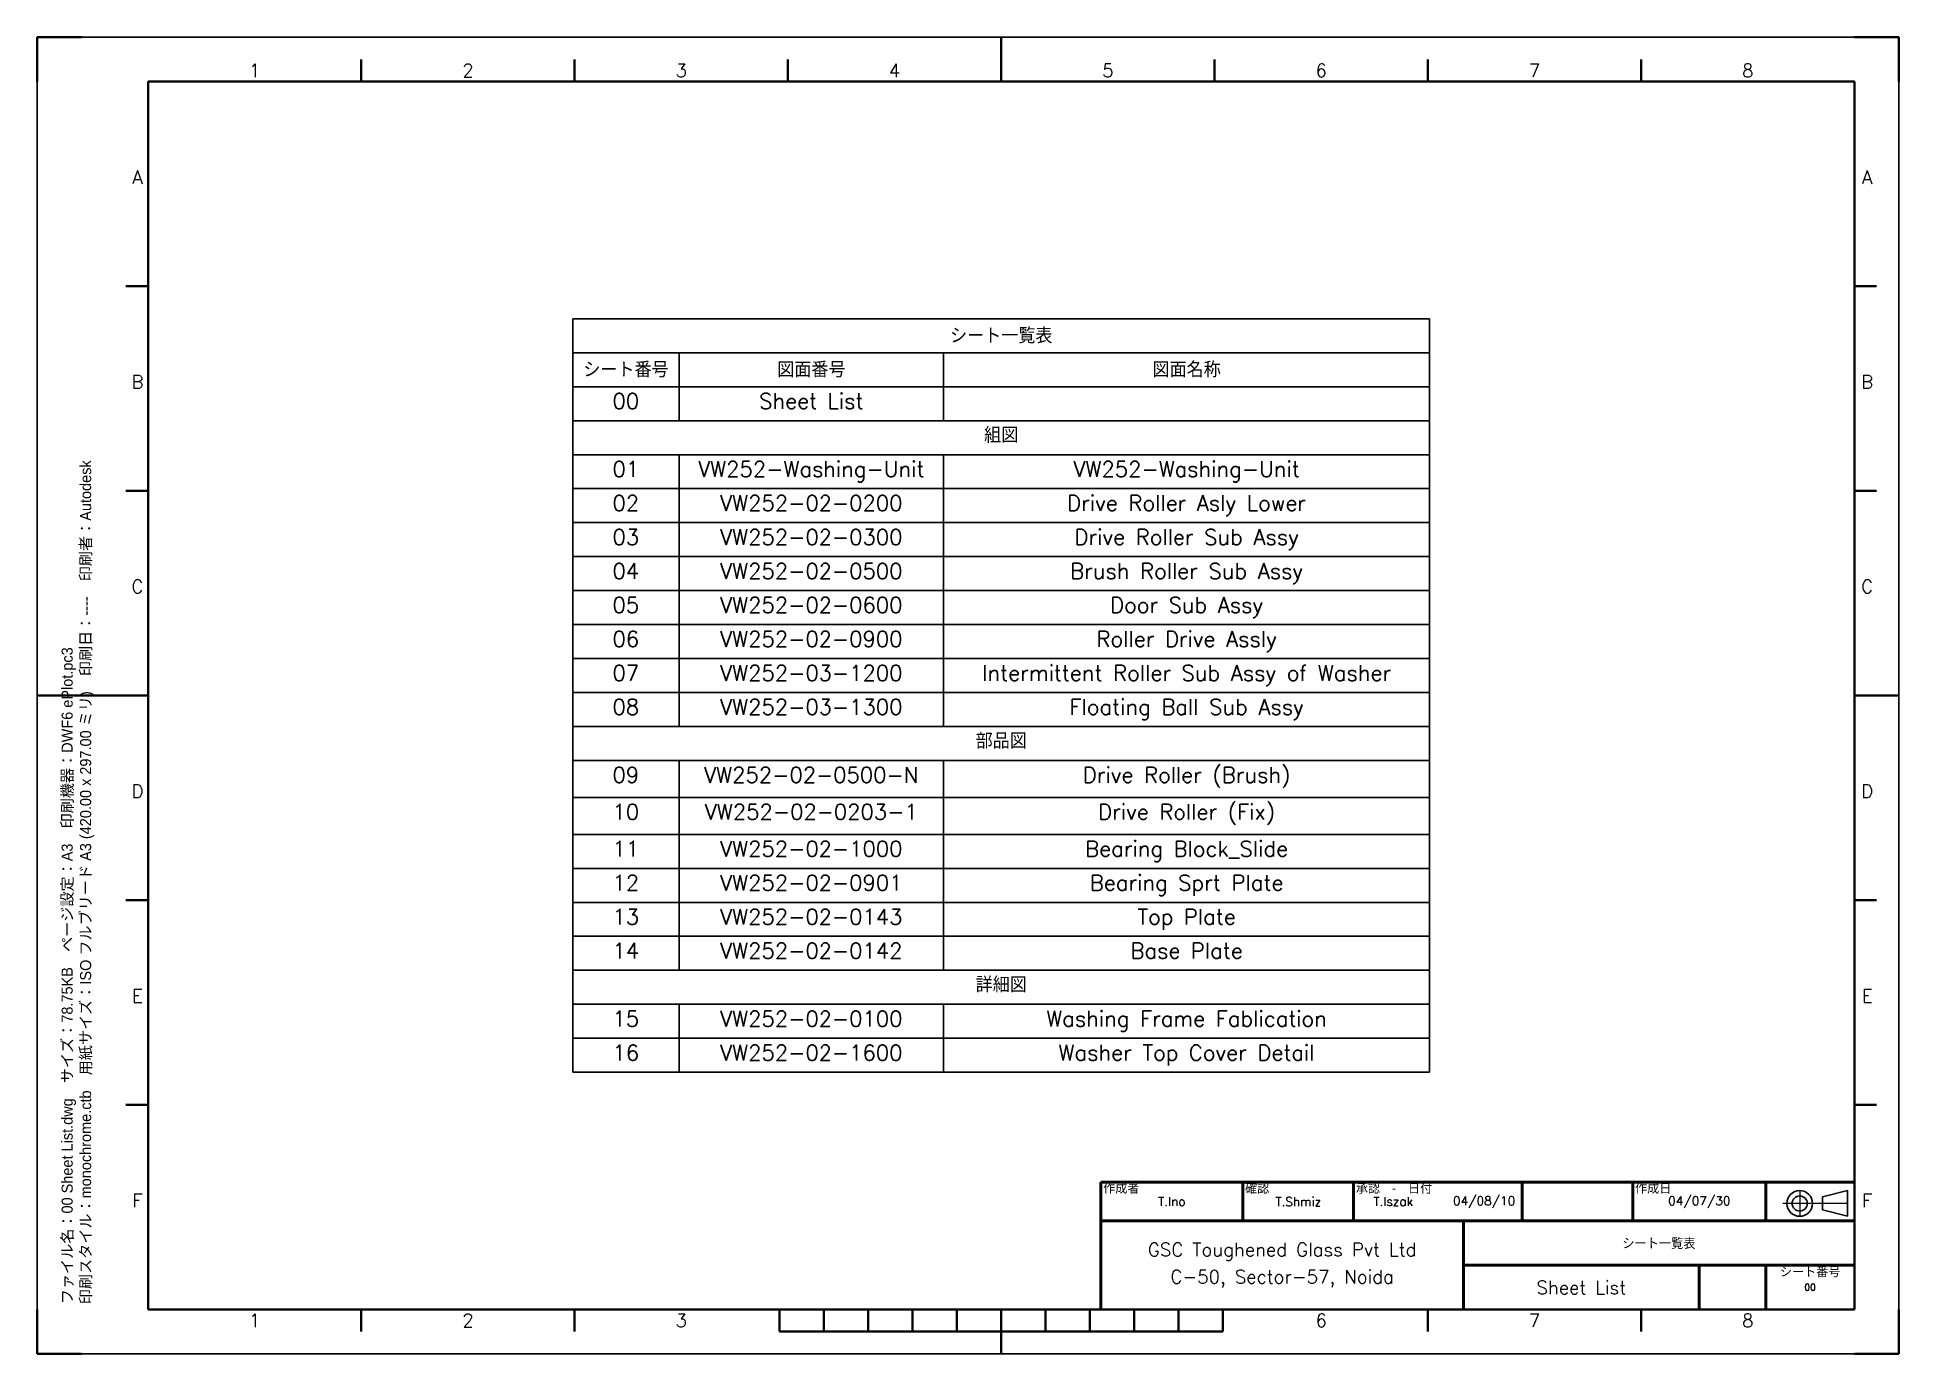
# Paper-space layout '00 Sheet List' of a CAD drawing. Header units: millimetres. Extents: x -5 to 415, y -5 to 292.
import ezdxf
from ezdxf.enums import TextEntityAlignment as Align

# ---------------------------------------------------------------- set-up
doc = ezdxf.new("R2010")
doc.units = ezdxf.units.MM
doc.layers.add('印刷スタンプ', color=30, linetype='Continuous')
for name, color, linetype, lineweight in [('図枠', 8, 'Continuous', 35), ('引出線注記', 150, 'Continuous', 25), ('表題欄', 8, 'Continuous', 35)]:
    doc.layers.add(name, color=color, linetype=linetype, lineweight=lineweight)
doc.styles.get("Standard").update_dxf_attribs({"font": 'romans.shx', "bigfont": 'extfont2.shx'})
doc.styles.add('ゴシック', font='MS PGothic.ttf')

# ---------------------------------------------------------------- blocks, each defined once
blk = doc.blocks.new('表題欄')
at = {"layer": '表題欄', "linetype": 'Continuous', "lineweight": 50}
for p, q in [((0, 28.73), (-170, 28.73)), ((-170, 28.73), (-170, 0)), ((-138, 20), (-138, 28.73)), ((-113, 20), (-113, 28.73)), ((-75, 20), (-75, 28.73)), ((-50, 20), (-50, 28.73)), ((-20, 20), (-20, 28.73)), ((-170, 20), (0, 20)), ((-88.23, 20), (-88.23, 0)), ((0, 10), (-88.23, 10)), ((-35, 0), (-35, 10)), ((-20, 0), (-20, 10))]:
    blk.add_line(p, q, dxfattribs=at).dxf.unprotected_set("ltscale", 0)
at = {"layer": '表題欄', "linetype": 'Continuous', "lineweight": 18}
for p, q in [((-12.35, 26.82), (-12.35, 20.88)), ((-7.22, 23.91), (-16.16, 23.91)), ((-1.57, 23.91), (-7.22, 23.91))]:
    blk.add_line(p, q, dxfattribs=at)
at = {"layer": '表題欄', "lineweight": 25}
for p, q in [((-7.22, 25.38), (-1.57, 26.82)), ((-7.22, 23.91), (-7.22, 25.38)), ((-1.57, 26.82), (-1.57, 23.91)), ((-7.22, 22.44), (-7.22, 23.91)), ((-1.57, 21.01), (-7.22, 22.44)), ((-1.57, 23.91), (-1.57, 21.01))]:
    blk.add_line(p, q, dxfattribs=at).dxf.unprotected_set("ltscale", 0)
for radius in [2.9, 1.71]:
    blk.add_circle((-12.35, 23.91), radius, dxfattribs=at).dxf.unprotected_set("ltscale", 0)
at = {"layer": '表題欄', "color": 179, "lineweight": 5, "char_height": 2}
for s, insert, width, attachment_point, line_spacing_factor in [('{\\fMS PGothic|b0|i0|c128|p17;作成者}', (-169.5, 28.33), 26.9559, 1, 0.856083), ('{\\fMS PGothic|b0|i0|c128|p17;確認}', (-137.5, 28.33), 26.0627, 1, 0.856083), ('{\\fMS PGothic|b0|i0|c128|p17;承認\u3000-\u3000日付}', (-112.5, 28.33), 41.7838, 1, 0.846), ('{\\fMS PGothic|b0|i0|c128|p17;作成日}', (-49.5, 28.33), 14.5, 1, 0.856083), ('{\\fMS PGothic|b0|i0|c128|p17;シート番号}', (-10, 9.5), 19, 2, 0.856083)]:
    blk.add_mtext(s, dxfattribs=dict(at, insert=insert, width=width, attachment_point=attachment_point, line_spacing_factor=line_spacing_factor))
at = {"layer": '表題欄', "color": 179, "flags": 8}
for tag, height, p in [('DRAWN', 2.5, (-154, 24.36)), ('CHECK', 2.5, (-125.5, 24.36)), ('APPROVE', 2.5, (-104.06, 24.36)), ('APDATE', 2.5, (-83.55, 24.36)), ('DATE', 2.5, (-35, 24.36)), ('PROJECTNAME1', 3.5, (-129.12, 13)), ('DWGNAME', 3.5, (-44.12, 15)), ('PROJECTNAME2', 3.5, (-129.12, 7)), ('DWGNO', 3.5, (-61.62, 5)), ('SHEET', 2, (-10, 5))]:
    blk.add_attdef(tag, text='', height=height, dxfattribs=at).set_placement(p, align=Align.MIDDLE)
blk = doc.blocks.new('図枠')
at = {"layer": '図枠'}
for p, q in [((0, 297), (10, 297)), ((0, 287), (0, 297)), ((410, 297), (420, 297)), ((420, 297), (420, 287)), ((25, 10), (25, 287)), ((25, 287), (410, 287)), ((410, 287), (410, 10)), ((0, 0), (0, 10)), ((410, 10), (25, 10)), ((420, 10), (420, 0)), ((10, 0), (0, 0)), ((420, 0), (410, 0))]:
    blk.add_line(p, q, dxfattribs=at)
at = {"layer": '図枠', "lineweight": 25}
for p, q in [((0, 297), (420, 297)), ((0, 0), (0, 297)), ((420, 297), (420, 0)), ((420, 0), (0, 0))]:
    blk.add_line(p, q, dxfattribs=at)
at = {"layer": '図枠', "lineweight": 35}
for p, q in [((217.5, 287), (217.5, 297)), ((73.12, 287), (73.12, 292)), ((121.25, 287), (121.25, 292)), ((169.38, 287), (169.38, 292)), ((265.62, 287), (265.62, 292)), ((313.75, 287), (313.75, 292)), ((361.88, 287), (361.88, 292)), ((25, 240.83), (20, 240.83)), ((410, 240.83), (415, 240.83)), ((25, 194.67), (20, 194.67)), ((410, 194.67), (415, 194.67)), ((25, 148.5), (0, 148.5)), ((410, 148.5), (420, 148.5)), ((25, 102.33), (20, 102.33)), ((410, 102.33), (415, 102.33)), ((25, 56.17), (20, 56.17)), ((410, 56.17), (415, 56.17)), ((73.12, 10), (73.12, 5)), ((121.25, 10), (121.25, 5)), ((167.5, 5), (167.5, 10)), ((177.5, 5), (177.5, 10)), ((187.5, 5), (187.5, 10)), ((197.5, 5), (197.5, 10)), ((207.5, 5), (207.5, 10)), ((217.5, 10), (217.5, 0)), ((227.5, 5), (227.5, 10)), ((237.5, 5), (237.5, 10)), ((247.5, 5), (247.5, 10)), ((257.5, 5), (257.5, 10)), ((267.5, 5), (267.5, 10)), ((313.75, 10), (313.75, 5)), ((361.88, 10), (361.88, 5)), ((167.5, 5), (267.5, 5))]:
    blk.add_line(p, q, dxfattribs=at)
at = {"layer": '図枠', "color": 179, "lineweight": 25}
for s, p in [('1', (49.06, 288)), ('2', (97.19, 288)), ('3', (145.31, 288)), ('4', (193.44, 288)), ('5', (241.56, 288)), ('6', (289.69, 288)), ('7', (337.81, 288)), ('8', (385.94, 288)), ('A', (22.61, 263.92)), ('A', (412.87, 263.92)), ('B', (22.61, 217.75)), ('B', (412.87, 217.75)), ('C', (22.61, 171.58)), ('C', (412.87, 171.58)), ('D', (22.61, 125.42)), ('D', (412.87, 125.42)), ('E', (22.61, 79.25)), ('E', (412.87, 79.25)), ('F', (22.61, 33.08)), ('F', (412.87, 33.08)), ('1', (49.06, 6.02)), ('2', (97.19, 6.02)), ('3', (145.31, 6.02)), ('6', (289.69, 6.02)), ('7', (337.81, 6.02)), ('8', (385.94, 6.02))]:
    blk.add_text(s, height=3, dxfattribs=at).set_placement(p, align=Align.CENTER)
blk = doc.blocks.new('*T3')
at = {"layer": '引出線注記', "color": 0, "lineweight": -2}
for p, q in [((0, 0), (24, 0)), ((0, 0), (0, -7.67)), ((24, 0), (83.67, 0)), ((83.67, 0), (193.33, 0)), ((193.33, 0), (193.33, -7.67)), ((0, -7.67), (24, -7.67)), ((0, -7.67), (0, -15.33)), ((24, -7.67), (83.67, -7.67)), ((24, -7.67), (24, -15.33)), ((83.67, -7.67), (193.33, -7.67)), ((83.67, -7.67), (83.67, -15.33)), ((193.33, -7.67), (193.33, -15.33)), ((0, -15.33), (24, -15.33)), ((0, -15.33), (0, -23)), ((24, -15.33), (83.67, -15.33)), ((24, -15.33), (24, -23)), ((83.67, -15.33), (193.33, -15.33)), ((83.67, -15.33), (83.67, -23)), ((193.33, -15.33), (193.33, -23)), ((0, -23), (24, -23)), ((0, -23), (0, -30.67)), ((24, -23), (83.67, -23)), ((83.67, -23), (193.33, -23)), ((193.33, -23), (193.33, -30.67)), ((0, -30.67), (24, -30.67)), ((0, -30.67), (0, -38.33)), ((24, -30.67), (83.67, -30.67)), ((24, -30.67), (24, -38.33)), ((83.67, -30.67), (193.33, -30.67)), ((83.67, -30.67), (83.67, -38.33)), ((193.33, -30.67), (193.33, -38.33)), ((0, -38.33), (24, -38.33)), ((0, -38.33), (0, -46)), ((24, -38.33), (83.67, -38.33)), ((24, -38.33), (24, -46)), ((83.67, -38.33), (193.33, -38.33)), ((83.67, -38.33), (83.67, -46)), ((193.33, -38.33), (193.33, -46)), ((0, -46), (24, -46)), ((0, -46), (0, -53.67)), ((24, -46), (83.67, -46)), ((24, -46), (24, -53.67)), ((83.67, -46), (193.33, -46)), ((83.67, -46), (83.67, -53.67)), ((193.33, -46), (193.33, -53.67)), ((0, -53.67), (24, -53.67)), ((0, -53.67), (0, -61.33)), ((24, -53.67), (83.67, -53.67)), ((24, -53.67), (24, -61.33)), ((83.67, -53.67), (193.33, -53.67)), ((83.67, -53.67), (83.67, -61.33)), ((193.33, -53.67), (193.33, -61.33)), ((0, -61.33), (24, -61.33)), ((0, -61.33), (0, -69)), ((24, -61.33), (83.67, -61.33)), ((24, -61.33), (24, -69)), ((83.67, -61.33), (193.33, -61.33)), ((83.67, -61.33), (83.67, -69)), ((193.33, -61.33), (193.33, -69)), ((0, -69), (24, -69)), ((0, -69), (0, -76.67)), ((24, -69), (83.67, -69)), ((24, -69), (24, -76.67)), ((83.67, -69), (193.33, -69)), ((83.67, -69), (83.67, -76.67)), ((193.33, -69), (193.33, -76.67)), ((0, -76.67), (24, -76.67)), ((0, -76.67), (0, -84.33)), ((24, -76.67), (83.67, -76.67)), ((24, -76.67), (24, -84.33)), ((83.67, -76.67), (193.33, -76.67)), ((83.67, -76.67), (83.67, -84.33)), ((193.33, -76.67), (193.33, -84.33)), ((0, -84.33), (24, -84.33)), ((0, -84.33), (0, -92)), ((24, -84.33), (83.67, -84.33)), ((24, -84.33), (24, -92)), ((83.67, -84.33), (193.33, -84.33)), ((83.67, -84.33), (83.67, -92)), ((193.33, -84.33), (193.33, -92)), ((0, -92), (24, -92)), ((0, -92), (0, -99.67)), ((24, -92), (83.67, -92)), ((83.67, -92), (193.33, -92)), ((193.33, -92), (193.33, -99.67)), ((0, -99.67), (24, -99.67)), ((0, -99.67), (0, -108)), ((24, -99.67), (83.67, -99.67)), ((24, -99.67), (24, -108)), ((83.67, -99.67), (193.33, -99.67)), ((83.67, -99.67), (83.67, -108)), ((193.33, -99.67), (193.33, -108)), ((0, -108), (24, -108)), ((0, -108), (0, -116.33)), ((24, -108), (83.67, -108)), ((24, -108), (24, -116.33)), ((83.67, -108), (193.33, -108)), ((83.67, -108), (83.67, -116.33)), ((193.33, -108), (193.33, -116.33)), ((0, -116.33), (24, -116.33)), ((0, -116.33), (0, -124)), ((24, -116.33), (83.67, -116.33)), ((24, -116.33), (24, -124)), ((83.67, -116.33), (193.33, -116.33)), ((83.67, -116.33), (83.67, -124)), ((193.33, -116.33), (193.33, -124)), ((0, -124), (24, -124)), ((0, -124), (0, -131.67)), ((24, -124), (83.67, -124)), ((24, -124), (24, -131.67)), ((83.67, -124), (193.33, -124)), ((83.67, -124), (83.67, -131.67)), ((193.33, -124), (193.33, -131.67)), ((0, -131.67), (24, -131.67)), ((0, -131.67), (0, -139.33)), ((24, -131.67), (83.67, -131.67)), ((24, -131.67), (24, -139.33)), ((83.67, -131.67), (193.33, -131.67)), ((83.67, -131.67), (83.67, -139.33)), ((193.33, -131.67), (193.33, -139.33)), ((0, -139.33), (24, -139.33)), ((0, -139.33), (0, -147)), ((24, -139.33), (83.67, -139.33)), ((24, -139.33), (24, -147)), ((83.67, -139.33), (193.33, -139.33)), ((83.67, -139.33), (83.67, -147)), ((193.33, -139.33), (193.33, -147)), ((0, -147), (24, -147)), ((0, -147), (0, -154.67)), ((24, -147), (83.67, -147)), ((83.67, -147), (193.33, -147)), ((193.33, -147), (193.33, -154.67)), ((0, -154.67), (24, -154.67)), ((0, -154.67), (0, -162.33)), ((24, -154.67), (83.67, -154.67)), ((24, -154.67), (24, -162.33)), ((83.67, -154.67), (193.33, -154.67)), ((83.67, -154.67), (83.67, -162.33)), ((193.33, -154.67), (193.33, -162.33)), ((0, -162.33), (24, -162.33)), ((0, -162.33), (0, -170)), ((24, -162.33), (83.67, -162.33)), ((24, -162.33), (24, -170)), ((83.67, -162.33), (193.33, -162.33)), ((83.67, -162.33), (83.67, -170)), ((193.33, -162.33), (193.33, -170)), ((0, -170), (24, -170)), ((24, -170), (83.67, -170)), ((83.67, -170), (193.33, -170))]:
    blk.add_line(p, q, dxfattribs=at)
at = {"layer": '引出線注記', "color": 0, "char_height": 3.5}
for s, insert, width, attachment_point in [('シート一覧表', (96.67, -3.83), 190.3333, 5), ('シート番号', (12, -11.5), 21, 5), ('図面番号', (53.83, -11.5), 56.6667, 5), ('図面名称', (138.5, -11.5), 106.6667, 5), ('Sheet List', (53.83, -16.83), 56.6667, 2), ('00', (12, -16.83), 21, 2), ('組図', (96.67, -24.5), 190.3333, 2), ('01', (12, -32.17), 21, 2), ('VW252-Washing-Unit', (53.83, -32.17), 56.6667, 2), ('VW252-Washing-Unit', (138.5, -32.17), 106.6667, 2), ('02', (12, -39.83), 21, 2), ('VW252-02-0200', (53.83, -39.83), 56.6667, 2), ('Drive Roller Asly Lower', (138.5, -39.83), 106.6667, 2), ('03', (12, -47.5), 21, 2), ('VW252-02-0300', (53.83, -47.5), 56.6667, 2), ('Drive Roller Sub Assy', (138.5, -47.5), 106.6667, 2), ('04', (12, -55.17), 21, 2), ('VW252-02-0500', (53.83, -55.17), 56.6667, 2), ('Brush Roller Sub Assy', (138.5, -55.17), 106.6667, 2), ('05', (12, -62.83), 21, 2), ('VW252-02-0600', (53.83, -62.83), 56.6667, 2), ('Door Sub Assy', (138.5, -62.83), 106.6667, 2), ('06', (12, -70.5), 21, 2), ('VW252-02-0900', (53.83, -70.5), 56.6667, 2), ('Roller Drive Assly', (138.5, -70.5), 106.6667, 2), ('07', (12, -78.17), 21, 2), ('VW252-03-1200', (53.83, -78.17), 56.6667, 2), ('Intermittent Roller Sub Assy of Washer', (138.5, -78.17), 106.6667, 2), ('08', (12, -85.83), 21, 2), ('VW252-03-1300', (53.83, -85.83), 56.6667, 2), ('Floating Ball Sub Assy', (138.5, -85.83), 106.6667, 2), ('部品図', (96.67, -93.5), 190.3333, 2), ('Drive Roller (Brush)', (138.5, -101.17), 106.6667, 2), ('09', (12, -101.17), 21, 2), ('VW252-02-0500-N', (53.83, -101.17), 56.6667, 2), ('Drive Roller (Fix)', (138.5, -109.5), 106.6667, 2), ('10', (12, -109.5), 21, 2), ('VW252-02-0203-1', (53.83, -109.5), 56.6667, 2), ('11', (12, -117.83), 21, 2), ('VW252-02-1000', (53.83, -117.83), 56.6667, 2), ('Bearing Block_Slide', (138.5, -117.83), 106.6667, 2), ('12', (12, -125.5), 21, 2), ('VW252-02-0901', (53.83, -125.5), 56.6667, 2), ('Bearing Sprt Plate', (138.5, -125.5), 106.6667, 2), ('13', (12, -133.17), 21, 2), ('VW252-02-0143', (53.83, -133.17), 56.6667, 2), ('Top Plate', (138.5, -133.17), 106.6667, 2), ('14', (12, -140.83), 21, 2), ('VW252-02-0142', (53.83, -140.83), 56.6667, 2), ('Base Plate', (138.5, -140.83), 106.6667, 2), ('詳細図', (96.67, -148.5), 190.3333, 2), ('15', (12, -156.17), 21, 2), ('VW252-02-0100', (53.83, -156.17), 56.6667, 2), ('Washing Frame Fablication', (138.5, -156.17), 106.6667, 2), ('Washer Top Cover Detail', (138.5, -163.83), 106.6667, 2), ('16', (12, -163.83), 21, 2), ('VW252-02-1600', (53.83, -163.83), 56.6667, 2)]:
    blk.add_mtext(s, dxfattribs=dict(at, insert=insert, width=width, attachment_point=attachment_point))

psp = doc.layouts.new('00 Sheet List')

# ---------------------------------------------------------------- block references
for name, p in [('図枠', (-5, -5)), ('*T3', (115.83, 228.5))]:
    psp.add_blockref(name, p)
ref = psp.add_blockref('表題欄', (405, 5))
ref.add_attrib('PROJECTNAME1', 'GSC Toughened Glass Pvt Ltd', dxfattribs={"layer": '表題欄', "color": 179, "height": 3}).set_placement((275.88, 18), align=Align.MIDDLE)
ref.add_attrib('PROJECTNAME2', 'C-50, Sector-57, Noida', dxfattribs={"layer": '表題欄', "color": 179, "height": 3}).set_placement((275.88, 12), align=Align.MIDDLE)
ref.add_attrib('DRAWN', 'T.Ino', dxfattribs={"layer": '表題欄', "color": 179, "height": 2}).set_placement((251, 29.36), align=Align.MIDDLE)
ref.add_attrib('CHECK', 'T.Shmiz', dxfattribs={"layer": '表題欄', "color": 179, "height": 2}).set_placement((279.5, 29.36), align=Align.MIDDLE)
ref.add_attrib('APPROVE', 'T.Iszak', dxfattribs={"layer": '表題欄', "color": 179, "height": 2}).set_placement((300.94, 29.36), align=Align.MIDDLE)
ref.add_attrib('DATE', '04/07/30', dxfattribs={"layer": '表題欄', "color": 179, "height": 2}).set_placement((370, 29.36), align=Align.MIDDLE)
ref.add_attrib('SHEET', '00', dxfattribs={"layer": '表題欄', "color": 179, "height": 1.5}).set_placement((395, 10), align=Align.MIDDLE)
ref.add_attrib('APDATE', '04/08/10', dxfattribs={"layer": '表題欄', "color": 179, "height": 2}).set_placement((321.45, 29.36), align=Align.MIDDLE)
ref.add_attrib('DWGNAME', 'シート一覧表', dxfattribs={"layer": '表題欄', "color": 179, "height": 2.5}).set_placement((360.88, 20), align=Align.MIDDLE)
ref.add_attrib('DWGNO', 'Sheet List', dxfattribs={"layer": '表題欄', "color": 179, "height": 3}).set_placement((343.38, 10), align=Align.MIDDLE)

# ---------------------------------------------------------------- texts
at = {"layer": '印刷スタンプ', "insert": (0.5, 6.18), "char_height": 2.5, "width": 604.1007, "attachment_point": 1, "rotation": 90, "style": 'ゴシック'}
psp.add_mtext('ファイル名：00 Sheet List.dwg\u3000サイズ：78.75KB\u3000ページ設定：A3\u3000印刷機器：DWF6 ePlot.pc3\\P印刷スタイル：monochrome.ctb\u3000用紙サイズ：ISO フルブリード A3 (420.00 x 297.00 ミリ)\u3000印刷日：----\u3000印刷者：Autodesk', dxfattribs=at)

doc.saveas('drawing.dxf')
